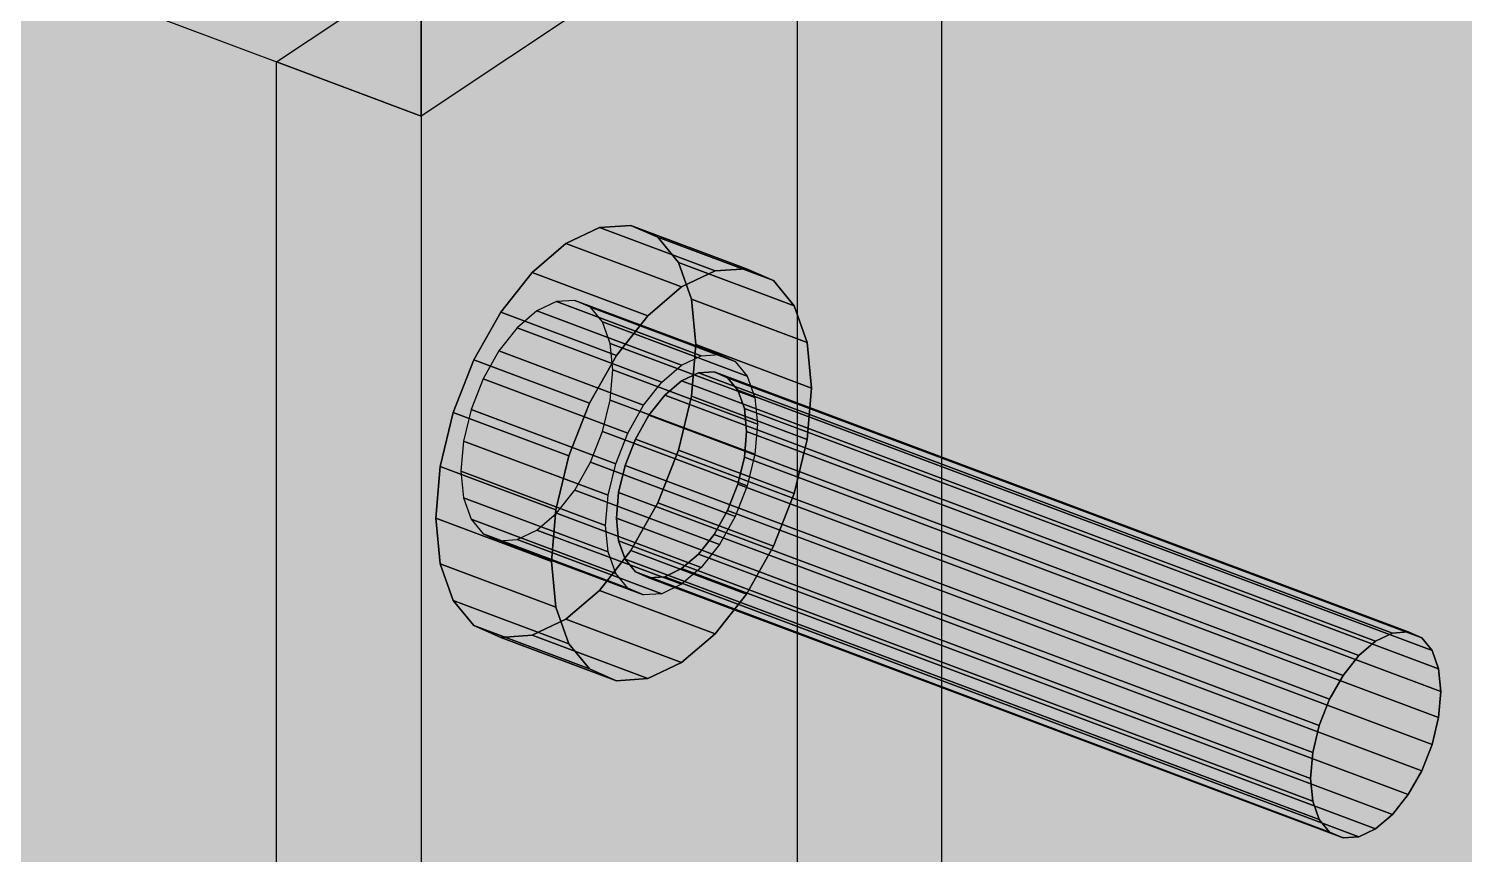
# Model space of a CAD drawing. Header units: millimetres. Extents: x 50 to 612415, y 2 to 4150.
# Drawn here: x 494311.9 to 494363.3, y 2985.4 to 3015 of the extents above; entities that cross this region are included whole.
import ezdxf

# ---------------------------------------------------------------- set-up
doc = ezdxf.new("R2010")
doc.units = ezdxf.units.MM
doc.layers.add('HATCH', color=8, linetype='Continuous', lineweight=9)
doc.layers.add('OUTLINE', color=7, linetype='Continuous', lineweight=25)

msp = doc.modelspace()

# ---------------------------------------------------------------- hatches: boundary and pattern name
at = {"layer": 'HATCH', "true_color": 0xc0a47f}
for points in [[(494766.129, 2764.966), (494081.754, 3021.606), (494081.754, 3225.904), (494766.129, 2969.263)], [(494058.423, 3006.052), (494742.798, 2749.412), (494742.798, 2953.709), (494058.423, 3210.35)]]:
    msp.add_hatch(color=33, dxfattribs=at).paths.add_polyline_path(points)
at = {"layer": 'HATCH', "true_color": 0xacb1b5}
for points in [[(494325.952, 3011.9), (494263.736, 3035.231), (494263.736, 3040.843), (494325.952, 3017.512)], [(494339.432, 3026.287), (494339.432, 2964.549), (494344.616, 2962.605), (494344.616, 3024.343)], [(494320.767, 2952.106), (494320.767, 3013.844), (494325.952, 3011.9), (494325.952, 2950.162)]]:
    msp.add_hatch(color=253, dxfattribs=at).paths.add_polyline_path(points)
at = {"layer": 'HATCH', "true_color": 0xb7bcc0}
for points in [[(494308.903, 3025.275), (494325.952, 3011.9), (494263.736, 3035.231)], [(494320.767, 3013.844), (494339.432, 3026.287), (494344.616, 3024.343), (494325.952, 3011.9)], [(494308.903, 3025.275), (494309.75, 3024.861), (494325.952, 3011.9)], [(494309.75, 3024.861), (494310.782, 3024.571), (494325.952, 3011.9)], [(494310.782, 3024.571), (494311.929, 3024.424), (494325.952, 3011.9)], [(494311.929, 3024.424), (494344.616, 3024.343), (494325.952, 3011.9)]]:
    msp.add_hatch(color=9, dxfattribs=at).paths.add_polyline_path(points)
at = {"layer": 'HATCH', "true_color": 0xaaafb2}
for points in [[(494344.616, 3024.343), (494325.952, 3011.9), (494325.952, 3017.512), (494344.616, 3029.955)], [(494332.024, 3005.044), (494320.767, 3013.844), (494339.432, 3026.287)], [(494332.457, 3004.519), (494332.024, 3005.044), (494339.432, 3026.287)], [(494332.457, 3000.59), (494339.432, 3026.287), (494339.432, 2964.549)], [(494332.457, 3000.59), (494332.729, 3001.719), (494339.432, 3026.287)], [(494332.729, 3003.752), (494332.457, 3004.519), (494339.432, 3026.287)], [(494332.729, 3001.719), (494332.821, 3002.797), (494339.432, 3026.287)], [(494332.821, 3002.797), (494332.729, 3003.752), (494339.432, 3026.287)], [(494344.616, 3024.343), (494325.952, 3011.9), (494337.209, 3003.1)], [(494344.616, 3024.343), (494337.209, 3003.1), (494337.641, 3002.574)], [(494344.616, 2962.605), (494344.616, 3024.343), (494337.641, 2998.646)], [(494344.616, 3024.343), (494337.913, 2999.774), (494337.641, 2998.646)], [(494344.616, 3024.343), (494337.641, 3002.574), (494337.913, 3001.808)], [(494344.616, 3024.343), (494338.006, 3000.853), (494337.913, 2999.774)], [(494344.616, 3024.343), (494337.913, 3001.808), (494338.006, 3000.853)], [(494327.47, 3000.247), (494320.767, 2952.106), (494320.767, 3013.844)], [(494332.024, 3005.044), (494331.46, 3005.293), (494320.767, 3013.844)], [(494331.46, 3005.293), (494330.804, 3005.247), (494320.767, 3013.844)], [(494330.804, 3005.247), (494330.099, 3004.912), (494320.767, 3013.844)], [(494330.099, 3004.912), (494329.395, 3004.308), (494320.767, 3013.844)], [(494329.395, 3004.308), (494328.738, 3003.478), (494320.767, 3013.844)], [(494328.738, 3003.478), (494328.175, 3002.478), (494320.767, 3013.844)], [(494327.742, 3001.376), (494327.47, 3000.247), (494320.767, 3013.844)], [(494328.175, 3002.478), (494327.742, 3001.376), (494320.767, 3013.844)], [(494325.952, 3011.9), (494325.952, 2950.162), (494332.655, 2998.303)], [(494325.952, 3011.9), (494336.645, 3003.348), (494337.209, 3003.1)], [(494325.952, 3011.9), (494335.989, 3003.303), (494336.645, 3003.348)], [(494325.952, 3011.9), (494335.284, 3002.967), (494335.989, 3003.303)], [(494325.952, 3011.9), (494334.58, 3002.364), (494335.284, 3002.967)], [(494325.952, 3011.9), (494333.923, 3001.534), (494334.58, 3002.364)], [(494325.952, 3011.9), (494333.359, 3000.533), (494333.923, 3001.534)], [(494325.952, 3011.9), (494332.655, 2998.303), (494332.927, 2999.431)], [(494325.952, 3011.9), (494332.927, 2999.431), (494333.359, 3000.533)], [(494331.136, 3007.329), (494332.344, 3007.905), (494335.177, 2999.92)], [(494332.344, 3007.905), (494333.469, 3007.982), (494335.177, 2999.92)], [(494333.469, 3007.982), (494334.436, 3007.556), (494335.177, 2999.92)], [(494329.929, 3006.294), (494331.136, 3007.329), (494335.177, 2999.92)], [(494334.436, 3007.556), (494335.177, 3006.656), (494335.177, 2999.92)], [(494328.803, 3004.871), (494329.929, 3006.294), (494335.177, 2999.92)], [(494335.177, 3006.656), (494335.644, 3005.342), (494335.177, 2999.92)], [(494339.325, 2998.365), (494336.492, 3006.349), (494335.284, 3005.774)], [(494339.325, 2998.365), (494337.617, 3006.427), (494336.492, 3006.349)], [(494339.325, 2998.365), (494338.584, 3006.001), (494337.617, 3006.427)], [(494339.325, 2998.365), (494335.284, 3005.774), (494334.076, 3004.739)], [(494339.325, 2998.365), (494339.325, 3005.1), (494338.584, 3006.001)], [(494335.644, 3005.342), (494335.803, 3003.705), (494335.177, 2999.92)], [(494327.837, 3003.157), (494328.803, 3004.871), (494335.177, 2999.92)], [(494339.325, 2998.365), (494334.076, 3004.739), (494332.951, 3003.316)], [(494339.325, 2998.365), (494339.791, 3003.787), (494339.325, 3005.1)], [(494339.325, 2998.365), (494339.95, 3002.149), (494339.791, 3003.787)], [(494339.325, 2998.365), (494332.951, 3003.316), (494331.985, 3001.601)], [(494335.803, 3003.705), (494335.644, 3001.856), (494335.177, 2999.92)], [(494327.095, 3001.267), (494327.837, 3003.157), (494335.177, 2999.92)], [(494335.284, 3002.406), (494335.888, 3002.694), (494337.305, 2998.702)], [(494335.888, 3002.694), (494336.451, 3002.733), (494337.305, 2998.702)], [(494336.451, 3002.733), (494336.934, 3002.52), (494337.305, 2998.702)], [(494334.68, 3001.889), (494335.284, 3002.406), (494337.305, 2998.702)], [(494336.934, 3002.52), (494337.305, 3002.069), (494337.305, 2998.702)], [(494334.118, 3001.177), (494334.68, 3001.889), (494337.305, 2998.702)], [(494337.305, 3002.069), (494337.538, 3001.413), (494337.305, 2998.702)], [(494339.325, 2998.365), (494339.791, 3000.3), (494339.95, 3002.149)], [(494326.629, 2999.332), (494327.095, 3001.267), (494335.177, 2999.92)], [(494339.325, 2998.365), (494331.985, 3001.601), (494331.243, 2999.712)], [(494333.634, 3000.32), (494334.118, 3001.177), (494337.305, 2998.702)], [(494337.538, 3001.413), (494337.617, 3000.594), (494337.305, 2998.702)], [(494327.47, 3000.247), (494327.377, 2999.168), (494320.767, 2952.106)], [(494332.024, 2999.488), (494332.457, 3000.59), (494339.432, 2964.549)], [(494333.264, 2999.375), (494333.634, 3000.32), (494337.305, 2998.702)], [(494337.617, 3000.594), (494337.538, 2999.669), (494337.305, 2998.702)], [(494326.629, 2995.846), (494326.47, 2997.483), (494335.177, 2999.92)], [(494326.47, 2997.483), (494326.629, 2999.332), (494335.177, 2999.92)], [(494327.095, 2994.532), (494326.629, 2995.846), (494335.177, 2999.92)], [(494327.837, 2993.632), (494327.095, 2994.532), (494335.177, 2999.92)], [(494328.803, 2993.206), (494327.837, 2993.632), (494335.177, 2999.92)], [(494329.929, 2993.283), (494328.803, 2993.206), (494335.177, 2999.92)], [(494331.136, 2993.859), (494329.929, 2993.283), (494335.177, 2999.92)], [(494339.325, 2998.365), (494331.243, 2999.712), (494330.777, 2997.777)], [(494332.344, 2994.893), (494331.136, 2993.859), (494335.177, 2999.92)], [(494333.469, 2996.317), (494332.344, 2994.893), (494335.177, 2999.92)], [(494334.436, 2998.031), (494333.469, 2996.317), (494335.177, 2999.92)], [(494320.767, 2952.106), (494327.377, 2999.168), (494327.47, 2998.213)], [(494331.46, 2998.488), (494332.024, 2999.488), (494339.432, 2964.549)], [(494333.03, 2998.408), (494333.264, 2999.375), (494337.305, 2998.702)], [(494333.03, 2996.665), (494332.951, 2997.483), (494337.305, 2998.702)], [(494332.951, 2997.483), (494333.03, 2998.408), (494337.305, 2998.702)], [(494333.264, 2996.008), (494333.03, 2996.665), (494337.305, 2998.702)], [(494333.634, 2995.557), (494333.264, 2996.008), (494337.305, 2998.702)], [(494334.118, 2995.344), (494333.634, 2995.557), (494337.305, 2998.702)], [(494334.68, 2995.383), (494334.118, 2995.344), (494337.305, 2998.702)], [(494335.284, 2995.671), (494334.68, 2995.383), (494337.305, 2998.702)], [(494335.888, 2996.188), (494335.284, 2995.671), (494337.305, 2998.702)], [(494336.451, 2996.9), (494335.888, 2996.188), (494337.305, 2998.702)], [(494336.934, 2997.757), (494336.451, 2996.9), (494337.305, 2998.702)], [(494344.616, 2962.605), (494337.641, 2998.646), (494337.209, 2997.544)], [(494327.377, 2969.983), (494320.767, 2952.106), (494327.47, 2998.213)], [(494325.952, 2950.162), (494332.562, 2997.224), (494332.655, 2998.303)], [(494327.47, 2971.062), (494327.377, 2969.983), (494327.47, 2998.213)], [(494332.729, 2974.567), (494332.457, 2975.333), (494327.47, 2998.213)], [(494332.457, 2975.333), (494332.024, 2975.859), (494327.47, 2998.213)], [(494332.024, 2975.859), (494331.46, 2976.107), (494327.47, 2998.213)], [(494331.46, 2976.107), (494330.804, 2976.062), (494327.47, 2998.213)], [(494330.804, 2976.062), (494330.099, 2975.726), (494327.47, 2998.213)], [(494330.099, 2975.726), (494329.395, 2975.123), (494327.47, 2998.213)], [(494329.395, 2975.123), (494328.738, 2974.293), (494327.47, 2998.213)], [(494328.738, 2974.293), (494328.175, 2973.292), (494327.47, 2998.213)], [(494327.742, 2972.19), (494327.47, 2971.062), (494327.47, 2998.213)], [(494328.175, 2973.292), (494327.742, 2972.19), (494327.47, 2998.213)], [(494332.729, 2974.567), (494327.47, 2998.213), (494327.742, 2997.447)], [(494339.325, 2998.365), (494330.618, 2995.928), (494330.777, 2994.291)], [(494339.325, 2998.365), (494330.777, 2997.777), (494330.618, 2995.928)], [(494339.325, 2998.365), (494330.777, 2994.291), (494331.243, 2992.977)], [(494330.804, 2997.658), (494331.46, 2998.488), (494339.432, 2964.549)], [(494339.325, 2998.365), (494331.243, 2992.977), (494331.985, 2992.076)], [(494339.325, 2998.365), (494331.985, 2992.076), (494332.951, 2991.65)], [(494339.325, 2998.365), (494332.951, 2991.65), (494334.076, 2991.728)], [(494339.325, 2998.365), (494334.076, 2991.728), (494335.284, 2992.303)], [(494339.325, 2998.365), (494335.284, 2992.303), (494336.492, 2993.338)], [(494339.325, 2998.365), (494336.492, 2993.338), (494337.617, 2994.761)], [(494339.325, 2998.365), (494337.617, 2994.761), (494338.584, 2996.476)], [(494330.099, 2997.054), (494330.804, 2997.658), (494339.432, 2964.549)], [(494344.616, 2962.605), (494337.209, 2997.544), (494336.645, 2996.543)], [(494332.655, 2996.269), (494332.562, 2997.224), (494325.952, 2950.162)], [(494332.729, 2974.567), (494327.742, 2997.447), (494328.175, 2996.922)], [(494329.395, 2996.718), (494330.099, 2997.054), (494339.432, 2964.549)], [(494332.729, 2974.567), (494328.175, 2996.922), (494339.432, 2964.549)], [(494328.175, 2996.922), (494328.738, 2996.673), (494339.432, 2964.549)], [(494328.738, 2996.673), (494329.395, 2996.718), (494339.432, 2964.549)], [(494344.616, 2962.605), (494336.645, 2996.543), (494335.989, 2995.713)], [(494332.655, 2996.269), (494325.952, 2950.162), (494332.562, 2968.039)], [(494332.655, 2996.269), (494332.562, 2968.039), (494332.655, 2969.117)], [(494332.655, 2996.269), (494337.641, 2973.389), (494337.913, 2972.623)], [(494332.655, 2996.269), (494337.209, 2973.914), (494337.641, 2973.389)], [(494332.655, 2996.269), (494336.645, 2974.163), (494337.209, 2973.914)], [(494332.655, 2996.269), (494335.989, 2974.118), (494336.645, 2974.163)], [(494332.655, 2996.269), (494335.284, 2973.782), (494335.989, 2974.118)], [(494332.655, 2996.269), (494334.58, 2973.178), (494335.284, 2973.782)], [(494332.655, 2996.269), (494333.923, 2972.348), (494334.58, 2973.178)], [(494332.655, 2996.269), (494333.359, 2971.348), (494333.923, 2972.348)], [(494332.655, 2996.269), (494332.655, 2969.117), (494332.927, 2970.246)], [(494332.655, 2996.269), (494332.927, 2970.246), (494333.359, 2971.348)], [(494332.927, 2995.503), (494332.655, 2996.269), (494337.913, 2972.623)], [(494333.359, 2994.977), (494332.927, 2995.503), (494337.913, 2972.623)], [(494344.616, 2962.605), (494335.989, 2995.713), (494335.284, 2995.11)], [(494344.616, 2962.605), (494333.359, 2994.977), (494337.913, 2972.623)], [(494344.616, 2962.605), (494333.923, 2994.729), (494333.359, 2994.977)], [(494344.616, 2962.605), (494335.284, 2995.11), (494334.58, 2994.774)], [(494344.616, 2962.605), (494334.58, 2994.774), (494333.923, 2994.729)], [(494362.191, 2989.369), (494360.17, 2993.074), (494359.567, 2992.556)], [(494362.191, 2989.369), (494360.774, 2993.362), (494360.17, 2993.074)], [(494362.191, 2989.369), (494361.337, 2993.4), (494360.774, 2993.362)], [(494362.191, 2989.369), (494361.82, 2993.187), (494361.337, 2993.4)], [(494362.191, 2989.369), (494362.191, 2992.737), (494361.82, 2993.187)], [(494362.191, 2989.369), (494359.567, 2992.556), (494359.004, 2991.845)], [(494362.191, 2989.369), (494362.424, 2992.08), (494362.191, 2992.737)], [(494362.191, 2989.369), (494362.504, 2991.262), (494362.424, 2992.08)], [(494362.191, 2989.369), (494359.004, 2991.845), (494358.521, 2990.988)], [(494362.191, 2989.369), (494358.521, 2990.988), (494358.15, 2990.043)], [(494362.191, 2989.369), (494362.424, 2990.337), (494362.504, 2991.262)], [(494362.191, 2989.369), (494358.15, 2990.043), (494357.917, 2989.075)], [(494362.191, 2989.369), (494357.837, 2988.151), (494357.917, 2987.332)], [(494362.191, 2989.369), (494357.917, 2989.075), (494357.837, 2988.151)], [(494362.191, 2989.369), (494357.917, 2987.332), (494358.15, 2986.675)], [(494362.191, 2989.369), (494358.15, 2986.675), (494358.521, 2986.225)], [(494362.191, 2989.369), (494358.521, 2986.225), (494359.004, 2986.012)], [(494362.191, 2989.369), (494359.004, 2986.012), (494359.567, 2986.051)], [(494362.191, 2989.369), (494359.567, 2986.051), (494360.17, 2986.339)], [(494362.191, 2989.369), (494360.17, 2986.339), (494360.774, 2986.856)], [(494362.191, 2989.369), (494360.774, 2986.856), (494361.337, 2987.567)], [(494362.191, 2989.369), (494361.337, 2987.567), (494361.82, 2988.425)]]:
    msp.add_hatch(color=253, dxfattribs=at).paths.add_polyline_path(points)
at = {"layer": 'HATCH', "true_color": 0xb5bbbf}
for points in [[(494332.344, 3007.905), (494331.136, 3007.329), (494335.284, 3005.774), (494336.492, 3006.349)], [(494330.804, 3005.247), (494330.099, 3004.912), (494335.284, 3002.967), (494335.989, 3003.303)], [(494335.888, 3002.694), (494335.284, 3002.406), (494360.17, 2993.074), (494360.774, 2993.362)], [(494329.395, 2996.718), (494330.099, 2997.054), (494335.284, 2995.11), (494334.58, 2994.774)], [(494334.68, 2995.383), (494335.284, 2995.671), (494360.17, 2986.339), (494359.567, 2986.051)], [(494329.929, 2993.283), (494331.136, 2993.859), (494335.284, 2992.303), (494334.076, 2991.728)]]:
    msp.add_hatch(color=9, dxfattribs=at).paths.add_polyline_path(points)
at = {"layer": 'HATCH', "true_color": 0xb2b7bb}
for points in [[(494333.469, 3007.982), (494332.344, 3007.905), (494336.492, 3006.349), (494337.617, 3006.427)], [(494331.46, 3005.293), (494330.804, 3005.247), (494335.989, 3003.303), (494336.645, 3003.348)], [(494336.451, 3002.733), (494335.888, 3002.694), (494360.774, 2993.362), (494361.337, 2993.4)], [(494328.738, 2996.673), (494329.395, 2996.718), (494334.58, 2994.774), (494333.923, 2994.729)], [(494334.118, 2995.344), (494334.68, 2995.383), (494359.567, 2986.051), (494359.004, 2986.012)], [(494328.803, 2993.206), (494329.929, 2993.283), (494334.076, 2991.728), (494332.951, 2991.65)]]:
    msp.add_hatch(color=9, dxfattribs=at).paths.add_polyline_path(points)
at = {"layer": 'HATCH', "true_color": 0xadb2b6}
for points in [[(494334.436, 3007.556), (494333.469, 3007.982), (494337.617, 3006.427), (494338.584, 3006.001)], [(494332.024, 3005.044), (494331.46, 3005.293), (494336.645, 3003.348), (494337.209, 3003.1)], [(494336.934, 3002.52), (494336.451, 3002.733), (494361.337, 2993.4), (494361.82, 2993.187)], [(494328.175, 2996.922), (494328.738, 2996.673), (494333.923, 2994.729), (494333.359, 2994.977)], [(494333.634, 2995.557), (494334.118, 2995.344), (494359.004, 2986.012), (494358.521, 2986.225)], [(494327.837, 2993.632), (494328.803, 2993.206), (494332.951, 2991.65), (494331.985, 2992.076)]]:
    msp.add_hatch(color=253, dxfattribs=at).paths.add_polyline_path(points)
at = {"layer": 'HATCH', "true_color": 0xb8bdc1}
for points in [[(494331.136, 3007.329), (494329.929, 3006.294), (494334.076, 3004.739), (494335.284, 3005.774)], [(494330.099, 3004.912), (494329.395, 3004.308), (494334.58, 3002.364), (494335.284, 3002.967)], [(494335.284, 3002.406), (494334.68, 3001.889), (494359.567, 2992.556), (494360.17, 2993.074)], [(494330.099, 2997.054), (494330.804, 2997.658), (494335.989, 2995.713), (494335.284, 2995.11)], [(494335.284, 2995.671), (494335.888, 2996.188), (494360.774, 2986.856), (494360.17, 2986.339)], [(494331.136, 2993.859), (494332.344, 2994.893), (494336.492, 2993.338), (494335.284, 2992.303)]]:
    msp.add_hatch(color=9, dxfattribs=at).paths.add_polyline_path(points)
at = {"layer": 'HATCH', "true_color": 0xa8adb0}
for points in [[(494335.177, 3006.656), (494334.436, 3007.556), (494338.584, 3006.001), (494339.325, 3005.1)], [(494332.457, 3004.519), (494332.024, 3005.044), (494337.209, 3003.1), (494337.641, 3002.574)], [(494337.305, 3002.069), (494336.934, 3002.52), (494361.82, 2993.187), (494362.191, 2992.737)], [(494327.742, 2997.447), (494328.175, 2996.922), (494333.359, 2994.977), (494332.927, 2995.503)], [(494333.264, 2996.008), (494333.634, 2995.557), (494358.521, 2986.225), (494358.15, 2986.675)], [(494327.095, 2994.532), (494327.837, 2993.632), (494331.985, 2992.076), (494331.243, 2992.977)]]:
    msp.add_hatch(color=253, dxfattribs=at).paths.add_polyline_path(points)
at = {"layer": 'HATCH', "true_color": 0xb9bec2}
for points in [[(494329.929, 3006.294), (494328.803, 3004.871), (494332.951, 3003.316), (494334.076, 3004.739)], [(494329.395, 3004.308), (494328.738, 3003.478), (494333.923, 3001.534), (494334.58, 3002.364)], [(494334.68, 3001.889), (494334.118, 3001.177), (494359.004, 2991.845), (494359.567, 2992.556)], [(494330.804, 2997.658), (494331.46, 2998.488), (494336.645, 2996.543), (494335.989, 2995.713)], [(494335.888, 2996.188), (494336.451, 2996.9), (494361.337, 2987.567), (494360.774, 2986.856)], [(494332.344, 2994.893), (494333.469, 2996.317), (494337.617, 2994.761), (494336.492, 2993.338)]]:
    msp.add_hatch(color=9, dxfattribs=at).paths.add_polyline_path(points)
at = {"layer": 'HATCH', "true_color": 0xa4a9ac}
for points in [[(494335.644, 3005.342), (494335.177, 3006.656), (494339.325, 3005.1), (494339.791, 3003.787)], [(494332.729, 3003.752), (494332.457, 3004.519), (494337.641, 3002.574), (494337.913, 3001.808)], [(494337.538, 3001.413), (494337.305, 3002.069), (494362.191, 2992.737), (494362.424, 2992.08)], [(494327.47, 2998.213), (494327.742, 2997.447), (494332.927, 2995.503), (494332.655, 2996.269)], [(494333.03, 2996.665), (494333.264, 2996.008), (494358.15, 2986.675), (494357.917, 2987.332)], [(494326.629, 2995.846), (494327.095, 2994.532), (494331.243, 2992.977), (494330.777, 2994.291)]]:
    msp.add_hatch(color=253, dxfattribs=at).paths.add_polyline_path(points)
at = {"layer": 'HATCH', "true_color": 0xa9afb2}
for points in [[(494335.803, 3003.705), (494335.644, 3005.342), (494339.791, 3003.787), (494339.95, 3002.149)], [(494332.821, 3002.797), (494332.729, 3003.752), (494337.913, 3001.808), (494338.006, 3000.853)], [(494337.617, 3000.594), (494337.538, 3001.413), (494362.424, 2992.08), (494362.504, 2991.262)], [(494327.377, 2999.168), (494327.47, 2998.213), (494332.655, 2996.269), (494332.562, 2997.224)], [(494326.47, 2997.483), (494326.629, 2995.846), (494330.777, 2994.291), (494330.618, 2995.928)], [(494332.951, 2997.483), (494333.03, 2996.665), (494357.917, 2987.332), (494357.837, 2988.151)]]:
    msp.add_hatch(color=253, dxfattribs=at).paths.add_polyline_path(points)
at = {"layer": 'HATCH', "true_color": 0xb8bec2}
for points in [[(494328.803, 3004.871), (494327.837, 3003.157), (494331.985, 3001.601), (494332.951, 3003.316)], [(494328.738, 3003.478), (494328.175, 3002.478), (494333.359, 3000.533), (494333.923, 3001.534)], [(494334.118, 3001.177), (494333.634, 3000.32), (494358.521, 2990.988), (494359.004, 2991.845)], [(494331.46, 2998.488), (494332.024, 2999.488), (494337.209, 2997.544), (494336.645, 2996.543)], [(494333.469, 2996.317), (494334.436, 2998.031), (494338.584, 2996.476), (494337.617, 2994.761)], [(494336.451, 2996.9), (494336.934, 2997.757), (494361.82, 2988.425), (494361.337, 2987.567)]]:
    msp.add_hatch(color=9, dxfattribs=at).paths.add_polyline_path(points)
at = {"layer": 'HATCH', "true_color": 0xaeb4b8}
for points in [[(494335.644, 3001.856), (494335.803, 3003.705), (494339.95, 3002.149), (494339.791, 3000.3)], [(494332.729, 3001.719), (494332.821, 3002.797), (494338.006, 3000.853), (494337.913, 2999.774)], [(494327.47, 3000.247), (494327.377, 2999.168), (494332.562, 2997.224), (494332.655, 2998.303)], [(494337.538, 2999.669), (494337.617, 3000.594), (494362.504, 2991.262), (494362.424, 2990.337)], [(494326.629, 2999.332), (494326.47, 2997.483), (494330.618, 2995.928), (494330.777, 2997.777)], [(494333.03, 2998.408), (494332.951, 2997.483), (494357.837, 2988.151), (494357.917, 2989.075)]]:
    msp.add_hatch(color=253, dxfattribs=at).paths.add_polyline_path(points)
at = {"layer": 'HATCH', "true_color": 0xb6bcc0}
for points in [[(494327.837, 3003.157), (494327.095, 3001.267), (494331.243, 2999.712), (494331.985, 3001.601)], [(494328.175, 3002.478), (494327.742, 3001.376), (494332.927, 2999.431), (494333.359, 3000.533)], [(494332.024, 2999.488), (494332.457, 3000.59), (494337.641, 2998.646), (494337.209, 2997.544)], [(494333.634, 3000.32), (494333.264, 2999.375), (494358.15, 2990.043), (494358.521, 2990.988)], [(494334.436, 2998.031), (494335.177, 2999.92), (494339.325, 2998.365), (494338.584, 2996.476)], [(494336.934, 2997.757), (494337.305, 2998.702), (494362.191, 2989.369), (494361.82, 2988.425)]]:
    msp.add_hatch(color=9, dxfattribs=at).paths.add_polyline_path(points)
at = {"layer": 'HATCH', "true_color": 0xb3b8bc}
for points in [[(494332.457, 3000.59), (494332.729, 3001.719), (494337.913, 2999.774), (494337.641, 2998.646)], [(494335.177, 2999.92), (494335.644, 3001.856), (494339.791, 3000.3), (494339.325, 2998.365)], [(494327.095, 3001.267), (494326.629, 2999.332), (494330.777, 2997.777), (494331.243, 2999.712)], [(494327.742, 3001.376), (494327.47, 3000.247), (494332.655, 2998.303), (494332.927, 2999.431)], [(494337.305, 2998.702), (494337.538, 2999.669), (494362.424, 2990.337), (494362.191, 2989.369)], [(494333.264, 2999.375), (494333.03, 2998.408), (494357.917, 2989.075), (494358.15, 2990.043)]]:
    msp.add_hatch(color=9, dxfattribs=at).paths.add_polyline_path(points)

# ---------------------------------------------------------------- linework, layer by layer
at = {"layer": 'OUTLINE', "color": 139, "true_color": 0x42544a}
for p, q in [((494325.952, 3011.9), (494263.736, 3035.231)), ((494325.952, 3011.9), (494263.736, 3035.231)), ((494320.767, 3013.844), (494339.432, 3026.287)), ((494320.767, 3013.844), (494339.432, 3026.287)), ((494339.432, 3026.287), (494339.432, 2964.549)), ((494339.432, 3026.287), (494339.432, 2964.549)), ((494344.616, 3024.343), (494325.952, 3011.9)), ((494344.616, 3024.343), (494325.952, 3011.9)), ((494344.616, 3024.343), (494325.952, 3011.9)), ((494344.616, 3024.343), (494325.952, 3011.9)), ((494344.616, 2962.605), (494344.616, 3024.343)), ((494344.616, 2962.605), (494344.616, 3024.343)), ((494325.952, 3017.512), (494325.952, 3011.9)), ((494325.952, 3011.9), (494325.952, 3017.512)), ((494320.767, 2952.106), (494320.767, 3013.844)), ((494320.767, 2952.106), (494320.767, 3013.844)), ((494320.767, 3013.844), (494325.952, 3011.9)), ((494325.952, 3011.9), (494320.767, 3013.844)), ((494325.952, 3011.9), (494325.952, 2950.162)), ((494325.952, 3011.9), (494325.952, 2950.162)), ((494331.136, 3007.329), (494332.344, 3007.905)), ((494332.344, 3007.905), (494331.136, 3007.329)), ((494332.344, 3007.905), (494333.469, 3007.982)), ((494333.469, 3007.982), (494332.344, 3007.905)), ((494332.344, 3007.905), (494336.492, 3006.349)), ((494336.492, 3006.349), (494332.344, 3007.905)), ((494333.469, 3007.982), (494334.436, 3007.556)), ((494334.436, 3007.556), (494333.469, 3007.982)), ((494333.469, 3007.982), (494337.617, 3006.427)), ((494337.617, 3006.427), (494333.469, 3007.982)), ((494329.929, 3006.294), (494331.136, 3007.329)), ((494331.136, 3007.329), (494329.929, 3006.294)), ((494331.136, 3007.329), (494335.284, 3005.774)), ((494335.284, 3005.774), (494331.136, 3007.329)), ((494334.436, 3007.556), (494335.177, 3006.656)), ((494335.177, 3006.656), (494334.436, 3007.556)), ((494334.436, 3007.556), (494338.584, 3006.001)), ((494338.584, 3006.001), (494334.436, 3007.556)), ((494328.803, 3004.871), (494329.929, 3006.294)), ((494329.929, 3006.294), (494328.803, 3004.871)), ((494329.929, 3006.294), (494334.076, 3004.739)), ((494334.076, 3004.739), (494329.929, 3006.294)), ((494335.177, 3006.656), (494335.644, 3005.342)), ((494335.644, 3005.342), (494335.177, 3006.656)), ((494335.177, 3006.656), (494339.325, 3005.1)), ((494339.325, 3005.1), (494335.177, 3006.656)), ((494336.492, 3006.349), (494335.284, 3005.774)), ((494335.284, 3005.774), (494336.492, 3006.349)), ((494337.617, 3006.427), (494336.492, 3006.349)), ((494336.492, 3006.349), (494337.617, 3006.427)), ((494338.584, 3006.001), (494337.617, 3006.427)), ((494337.617, 3006.427), (494338.584, 3006.001)), ((494335.284, 3005.774), (494334.076, 3004.739)), ((494334.076, 3004.739), (494335.284, 3005.774)), ((494339.325, 3005.1), (494338.584, 3006.001)), ((494338.584, 3006.001), (494339.325, 3005.1)), ((494331.46, 3005.293), (494330.804, 3005.247)), ((494331.46, 3005.293), (494330.804, 3005.247)), ((494332.024, 3005.044), (494331.46, 3005.293)), ((494331.46, 3005.293), (494336.645, 3003.348)), ((494336.645, 3003.348), (494331.46, 3005.293)), ((494332.024, 3005.044), (494331.46, 3005.293)), ((494335.644, 3005.342), (494335.803, 3003.705)), ((494335.803, 3003.705), (494335.644, 3005.342)), ((494335.644, 3005.342), (494339.791, 3003.787)), ((494339.791, 3003.787), (494335.644, 3005.342)), ((494327.837, 3003.157), (494328.803, 3004.871)), ((494328.803, 3004.871), (494327.837, 3003.157)), ((494328.803, 3004.871), (494332.951, 3003.316)), ((494332.951, 3003.316), (494328.803, 3004.871)), ((494330.099, 3004.912), (494329.395, 3004.308)), ((494330.099, 3004.912), (494329.395, 3004.308)), ((494330.804, 3005.247), (494330.099, 3004.912)), ((494330.804, 3005.247), (494330.099, 3004.912)), ((494330.099, 3004.912), (494335.284, 3002.967)), ((494335.284, 3002.967), (494330.099, 3004.912)), ((494330.804, 3005.247), (494335.989, 3003.303)), ((494335.989, 3003.303), (494330.804, 3005.247)), ((494332.457, 3004.519), (494332.024, 3005.044)), ((494332.457, 3004.519), (494332.024, 3005.044)), ((494332.024, 3005.044), (494337.209, 3003.1)), ((494337.209, 3003.1), (494332.024, 3005.044)), ((494334.076, 3004.739), (494332.951, 3003.316)), ((494332.951, 3003.316), (494334.076, 3004.739)), ((494339.325, 3005.1), (494339.791, 3003.787)), ((494339.791, 3003.787), (494339.325, 3005.1)), ((494329.395, 3004.308), (494328.738, 3003.478)), ((494329.395, 3004.308), (494328.738, 3003.478)), ((494329.395, 3004.308), (494334.58, 3002.364)), ((494334.58, 3002.364), (494329.395, 3004.308)), ((494332.729, 3003.752), (494332.457, 3004.519)), ((494332.729, 3003.752), (494332.457, 3004.519)), ((494332.457, 3004.519), (494337.641, 3002.574)), ((494337.641, 3002.574), (494332.457, 3004.519)), ((494332.821, 3002.797), (494332.729, 3003.752)), ((494332.821, 3002.797), (494332.729, 3003.752)), ((494332.729, 3003.752), (494337.913, 3001.808)), ((494337.913, 3001.808), (494332.729, 3003.752)), ((494339.791, 3003.787), (494339.95, 3002.149)), ((494339.95, 3002.149), (494339.791, 3003.787)), ((494328.738, 3003.478), (494328.175, 3002.478)), ((494328.738, 3003.478), (494328.175, 3002.478)), ((494328.738, 3003.478), (494333.923, 3001.534)), ((494333.923, 3001.534), (494328.738, 3003.478)), ((494332.951, 3003.316), (494331.985, 3001.601)), ((494331.985, 3001.601), (494332.951, 3003.316)), ((494335.284, 3002.967), (494335.989, 3003.303)), ((494335.284, 3002.967), (494335.989, 3003.303)), ((494335.803, 3003.705), (494335.644, 3001.856)), ((494335.644, 3001.856), (494335.803, 3003.705)), ((494335.803, 3003.705), (494339.95, 3002.149)), ((494339.95, 3002.149), (494335.803, 3003.705)), ((494335.989, 3003.303), (494336.645, 3003.348)), ((494335.989, 3003.303), (494336.645, 3003.348)), ((494336.645, 3003.348), (494337.209, 3003.1)), ((494336.645, 3003.348), (494337.209, 3003.1)), ((494327.095, 3001.267), (494327.837, 3003.157)), ((494327.837, 3003.157), (494327.095, 3001.267)), ((494327.837, 3003.157), (494331.985, 3001.601)), ((494331.985, 3001.601), (494327.837, 3003.157)), ((494332.729, 3001.719), (494332.821, 3002.797)), ((494332.729, 3001.719), (494332.821, 3002.797)), ((494332.821, 3002.797), (494338.006, 3000.853)), ((494338.006, 3000.853), (494332.821, 3002.797)), ((494334.58, 3002.364), (494335.284, 3002.967)), ((494334.58, 3002.364), (494335.284, 3002.967)), ((494335.284, 3002.406), (494335.888, 3002.694)), ((494335.888, 3002.694), (494335.284, 3002.406)), ((494335.888, 3002.694), (494336.451, 3002.733)), ((494336.451, 3002.733), (494335.888, 3002.694)), ((494335.888, 3002.694), (494360.774, 2993.362)), ((494360.774, 2993.362), (494335.888, 3002.694)), ((494336.451, 3002.733), (494336.934, 3002.52)), ((494336.934, 3002.52), (494336.451, 3002.733)), ((494336.451, 3002.733), (494361.337, 2993.4)), ((494361.337, 2993.4), (494336.451, 3002.733)), ((494337.209, 3003.1), (494337.641, 3002.574)), ((494337.209, 3003.1), (494337.641, 3002.574)), ((494328.175, 3002.478), (494327.742, 3001.376)), ((494328.175, 3002.478), (494327.742, 3001.376)), ((494328.175, 3002.478), (494333.359, 3000.533)), ((494333.359, 3000.533), (494328.175, 3002.478)), ((494333.923, 3001.534), (494334.58, 3002.364)), ((494333.923, 3001.534), (494334.58, 3002.364)), ((494334.68, 3001.889), (494335.284, 3002.406)), ((494335.284, 3002.406), (494334.68, 3001.889)), ((494335.284, 3002.406), (494360.17, 2993.074)), ((494360.17, 2993.074), (494335.284, 3002.406)), ((494336.934, 3002.52), (494337.305, 3002.069)), ((494337.305, 3002.069), (494336.934, 3002.52)), ((494336.934, 3002.52), (494361.82, 2993.187)), ((494361.82, 2993.187), (494336.934, 3002.52)), ((494337.641, 3002.574), (494337.913, 3001.808)), ((494337.641, 3002.574), (494337.913, 3001.808)), ((494332.457, 3000.59), (494332.729, 3001.719)), ((494332.457, 3000.59), (494332.729, 3001.719)), ((494332.729, 3001.719), (494337.913, 2999.774)), ((494337.913, 2999.774), (494332.729, 3001.719)), ((494334.118, 3001.177), (494334.68, 3001.889)), ((494334.68, 3001.889), (494334.118, 3001.177)), ((494334.68, 3001.889), (494359.567, 2992.556)), ((494359.567, 2992.556), (494334.68, 3001.889)), ((494335.644, 3001.856), (494335.177, 2999.92)), ((494335.177, 2999.92), (494335.644, 3001.856)), ((494335.644, 3001.856), (494339.791, 3000.3)), ((494339.791, 3000.3), (494335.644, 3001.856)), ((494337.305, 3002.069), (494337.538, 3001.413)), ((494337.538, 3001.413), (494337.305, 3002.069)), ((494337.305, 3002.069), (494362.191, 2992.737)), ((494362.191, 2992.737), (494337.305, 3002.069)), ((494337.913, 3001.808), (494338.006, 3000.853)), ((494337.913, 3001.808), (494338.006, 3000.853)), ((494339.95, 3002.149), (494339.791, 3000.3)), ((494339.791, 3000.3), (494339.95, 3002.149)), ((494326.629, 2999.332), (494327.095, 3001.267)), ((494327.095, 3001.267), (494326.629, 2999.332)), ((494331.243, 2999.712), (494327.095, 3001.267)), ((494327.095, 3001.267), (494331.243, 2999.712)), ((494327.742, 3001.376), (494327.47, 3000.247)), ((494327.742, 3001.376), (494327.47, 3000.247)), ((494332.927, 2999.431), (494327.742, 3001.376)), ((494327.742, 3001.376), (494332.927, 2999.431)), ((494331.985, 3001.601), (494331.243, 2999.712)), ((494331.243, 2999.712), (494331.985, 3001.601)), ((494333.359, 3000.533), (494333.923, 3001.534)), ((494333.359, 3000.533), (494333.923, 3001.534)), ((494333.634, 3000.32), (494334.118, 3001.177)), ((494334.118, 3001.177), (494333.634, 3000.32)), ((494334.118, 3001.177), (494359.004, 2991.845)), ((494359.004, 2991.845), (494334.118, 3001.177)), ((494337.538, 3001.413), (494337.617, 3000.594)), ((494337.617, 3000.594), (494337.538, 3001.413)), ((494337.538, 3001.413), (494362.424, 2992.08)), ((494362.424, 2992.08), (494337.538, 3001.413)), ((494338.006, 3000.853), (494337.913, 2999.774)), ((494338.006, 3000.853), (494337.913, 2999.774)), ((494327.47, 3000.247), (494327.377, 2999.168)), ((494327.47, 3000.247), (494327.377, 2999.168)), ((494332.655, 2998.303), (494327.47, 3000.247)), ((494327.47, 3000.247), (494332.655, 2998.303)), ((494332.024, 2999.488), (494332.457, 3000.59)), ((494332.024, 2999.488), (494332.457, 3000.59)), ((494332.457, 3000.59), (494337.641, 2998.646)), ((494337.641, 2998.646), (494332.457, 3000.59)), ((494332.927, 2999.431), (494333.359, 3000.533)), ((494332.927, 2999.431), (494333.359, 3000.533)), ((494333.264, 2999.375), (494333.634, 3000.32)), ((494333.634, 3000.32), (494333.264, 2999.375)), ((494333.634, 3000.32), (494358.521, 2990.988)), ((494358.521, 2990.988), (494333.634, 3000.32)), ((494337.617, 3000.594), (494337.538, 2999.669)), ((494337.538, 2999.669), (494337.617, 3000.594)), ((494337.617, 3000.594), (494362.504, 2991.262)), ((494362.504, 2991.262), (494337.617, 3000.594)), ((494339.791, 3000.3), (494339.325, 2998.365)), ((494339.325, 2998.365), (494339.791, 3000.3)), ((494331.243, 2999.712), (494330.777, 2997.777)), ((494330.777, 2997.777), (494331.243, 2999.712)), ((494335.177, 2999.92), (494334.436, 2998.031)), ((494334.436, 2998.031), (494335.177, 2999.92)), ((494335.177, 2999.92), (494339.325, 2998.365)), ((494339.325, 2998.365), (494335.177, 2999.92)), ((494337.538, 2999.669), (494337.305, 2998.702)), ((494337.305, 2998.702), (494337.538, 2999.669)), ((494337.538, 2999.669), (494362.424, 2990.337)), ((494362.424, 2990.337), (494337.538, 2999.669)), ((494337.913, 2999.774), (494337.641, 2998.646)), ((494337.913, 2999.774), (494337.641, 2998.646)), ((494326.47, 2997.483), (494326.629, 2999.332)), ((494326.629, 2999.332), (494326.47, 2997.483)), ((494330.777, 2997.777), (494326.629, 2999.332)), ((494326.629, 2999.332), (494330.777, 2997.777)), ((494327.377, 2999.168), (494327.47, 2998.213)), ((494327.377, 2999.168), (494327.47, 2998.213)), ((494332.562, 2997.224), (494327.377, 2999.168)), ((494327.377, 2999.168), (494332.562, 2997.224)), ((494331.46, 2998.488), (494332.024, 2999.488)), ((494331.46, 2998.488), (494332.024, 2999.488)), ((494337.209, 2997.544), (494332.024, 2999.488)), ((494332.024, 2999.488), (494337.209, 2997.544)), ((494332.655, 2998.303), (494332.927, 2999.431)), ((494332.655, 2998.303), (494332.927, 2999.431)), ((494333.03, 2998.408), (494333.264, 2999.375)), ((494333.264, 2999.375), (494333.03, 2998.408)), ((494358.15, 2990.043), (494333.264, 2999.375)), ((494333.264, 2999.375), (494358.15, 2990.043)), ((494337.305, 2998.702), (494336.934, 2997.757)), ((494336.934, 2997.757), (494337.305, 2998.702)), ((494337.641, 2998.646), (494337.209, 2997.544)), ((494337.641, 2998.646), (494337.209, 2997.544)), ((494337.305, 2998.702), (494362.191, 2989.369)), ((494362.191, 2989.369), (494337.305, 2998.702)), ((494327.47, 2998.213), (494327.742, 2997.447)), ((494327.47, 2998.213), (494327.742, 2997.447)), ((494332.655, 2996.269), (494327.47, 2998.213)), ((494327.47, 2998.213), (494332.655, 2996.269)), ((494330.804, 2997.658), (494331.46, 2998.488)), ((494330.804, 2997.658), (494331.46, 2998.488)), ((494336.645, 2996.543), (494331.46, 2998.488)), ((494331.46, 2998.488), (494336.645, 2996.543)), ((494332.562, 2997.224), (494332.655, 2998.303)), ((494332.562, 2997.224), (494332.655, 2998.303)), ((494332.951, 2997.483), (494333.03, 2998.408)), ((494333.03, 2998.408), (494332.951, 2997.483)), ((494357.917, 2989.075), (494333.03, 2998.408)), ((494333.03, 2998.408), (494357.917, 2989.075)), ((494339.325, 2998.365), (494338.584, 2996.476)), ((494338.584, 2996.476), (494339.325, 2998.365)), ((494330.099, 2997.054), (494330.804, 2997.658)), ((494330.099, 2997.054), (494330.804, 2997.658)), ((494330.777, 2997.777), (494330.618, 2995.928)), ((494330.618, 2995.928), (494330.777, 2997.777)), ((494335.989, 2995.713), (494330.804, 2997.658)), ((494330.804, 2997.658), (494335.989, 2995.713)), ((494334.436, 2998.031), (494333.469, 2996.317)), ((494333.469, 2996.317), (494334.436, 2998.031)), ((494338.584, 2996.476), (494334.436, 2998.031)), ((494334.436, 2998.031), (494338.584, 2996.476)), ((494336.934, 2997.757), (494336.451, 2996.9)), ((494336.451, 2996.9), (494336.934, 2997.757)), ((494337.209, 2997.544), (494336.645, 2996.543)), ((494337.209, 2997.544), (494336.645, 2996.543)), ((494361.82, 2988.425), (494336.934, 2997.757)), ((494336.934, 2997.757), (494361.82, 2988.425)), ((494326.629, 2995.846), (494326.47, 2997.483)), ((494326.47, 2997.483), (494326.629, 2995.846)), ((494330.618, 2995.928), (494326.47, 2997.483)), ((494326.47, 2997.483), (494330.618, 2995.928)), ((494327.742, 2997.447), (494328.175, 2996.922)), ((494327.742, 2997.447), (494328.175, 2996.922)), ((494332.927, 2995.503), (494327.742, 2997.447)), ((494327.742, 2997.447), (494332.927, 2995.503)), ((494329.395, 2996.718), (494330.099, 2997.054)), ((494329.395, 2996.718), (494330.099, 2997.054)), ((494335.284, 2995.11), (494330.099, 2997.054)), ((494330.099, 2997.054), (494335.284, 2995.11)), ((494332.655, 2996.269), (494332.562, 2997.224)), ((494332.655, 2996.269), (494332.562, 2997.224)), ((494333.03, 2996.665), (494332.951, 2997.483)), ((494332.951, 2997.483), (494333.03, 2996.665)), ((494357.837, 2988.151), (494332.951, 2997.483)), ((494332.951, 2997.483), (494357.837, 2988.151)), ((494328.175, 2996.922), (494328.738, 2996.673)), ((494328.175, 2996.922), (494328.738, 2996.673)), ((494333.359, 2994.977), (494328.175, 2996.922)), ((494328.175, 2996.922), (494333.359, 2994.977)), ((494328.738, 2996.673), (494329.395, 2996.718)), ((494328.738, 2996.673), (494329.395, 2996.718)), ((494333.923, 2994.729), (494328.738, 2996.673)), ((494328.738, 2996.673), (494333.923, 2994.729)), ((494334.58, 2994.774), (494329.395, 2996.718)), ((494329.395, 2996.718), (494334.58, 2994.774)), ((494333.264, 2996.008), (494333.03, 2996.665)), ((494333.03, 2996.665), (494333.264, 2996.008)), ((494357.917, 2987.332), (494333.03, 2996.665)), ((494333.03, 2996.665), (494357.917, 2987.332)), ((494336.451, 2996.9), (494335.888, 2996.188)), ((494335.888, 2996.188), (494336.451, 2996.9)), ((494336.645, 2996.543), (494335.989, 2995.713)), ((494336.645, 2996.543), (494335.989, 2995.713)), ((494361.337, 2987.567), (494336.451, 2996.9)), ((494336.451, 2996.9), (494361.337, 2987.567)), ((494333.469, 2996.317), (494332.344, 2994.893)), ((494332.344, 2994.893), (494333.469, 2996.317)), ((494332.927, 2995.503), (494332.655, 2996.269)), ((494332.927, 2995.503), (494332.655, 2996.269)), ((494333.634, 2995.557), (494333.264, 2996.008)), ((494333.264, 2996.008), (494333.634, 2995.557)), ((494358.15, 2986.675), (494333.264, 2996.008)), ((494333.264, 2996.008), (494358.15, 2986.675)), ((494337.617, 2994.761), (494333.469, 2996.317)), ((494333.469, 2996.317), (494337.617, 2994.761)), ((494335.888, 2996.188), (494335.284, 2995.671)), ((494335.284, 2995.671), (494335.888, 2996.188)), ((494360.774, 2986.856), (494335.888, 2996.188)), ((494335.888, 2996.188), (494360.774, 2986.856)), ((494338.584, 2996.476), (494337.617, 2994.761)), ((494337.617, 2994.761), (494338.584, 2996.476)), ((494327.095, 2994.532), (494326.629, 2995.846)), ((494326.629, 2995.846), (494327.095, 2994.532)), ((494330.777, 2994.291), (494326.629, 2995.846)), ((494326.629, 2995.846), (494330.777, 2994.291)), ((494330.618, 2995.928), (494330.777, 2994.291)), ((494330.777, 2994.291), (494330.618, 2995.928)), ((494333.359, 2994.977), (494332.927, 2995.503)), ((494333.359, 2994.977), (494332.927, 2995.503)), ((494334.118, 2995.344), (494333.634, 2995.557)), ((494333.634, 2995.557), (494334.118, 2995.344)), ((494358.521, 2986.225), (494333.634, 2995.557)), ((494333.634, 2995.557), (494358.521, 2986.225)), ((494335.284, 2995.671), (494334.68, 2995.383)), ((494334.68, 2995.383), (494335.284, 2995.671)), ((494335.989, 2995.713), (494335.284, 2995.11)), ((494335.989, 2995.713), (494335.284, 2995.11)), ((494360.17, 2986.339), (494335.284, 2995.671)), ((494335.284, 2995.671), (494360.17, 2986.339)), ((494333.923, 2994.729), (494333.359, 2994.977)), ((494333.923, 2994.729), (494333.359, 2994.977)), ((494334.68, 2995.383), (494334.118, 2995.344)), ((494334.118, 2995.344), (494334.68, 2995.383)), ((494359.004, 2986.012), (494334.118, 2995.344)), ((494334.118, 2995.344), (494359.004, 2986.012)), ((494335.284, 2995.11), (494334.58, 2994.774)), ((494335.284, 2995.11), (494334.58, 2994.774)), ((494359.567, 2986.051), (494334.68, 2995.383)), ((494334.68, 2995.383), (494359.567, 2986.051)), ((494327.837, 2993.632), (494327.095, 2994.532)), ((494327.095, 2994.532), (494327.837, 2993.632)), ((494331.243, 2992.977), (494327.095, 2994.532)), ((494327.095, 2994.532), (494331.243, 2992.977)), ((494332.344, 2994.893), (494331.136, 2993.859)), ((494331.136, 2993.859), (494332.344, 2994.893)), ((494336.492, 2993.338), (494332.344, 2994.893)), ((494332.344, 2994.893), (494336.492, 2993.338)), ((494334.58, 2994.774), (494333.923, 2994.729)), ((494334.58, 2994.774), (494333.923, 2994.729)), ((494337.617, 2994.761), (494336.492, 2993.338)), ((494336.492, 2993.338), (494337.617, 2994.761)), ((494330.777, 2994.291), (494331.243, 2992.977)), ((494331.243, 2992.977), (494330.777, 2994.291)), ((494328.803, 2993.206), (494327.837, 2993.632)), ((494327.837, 2993.632), (494328.803, 2993.206)), ((494331.985, 2992.076), (494327.837, 2993.632)), ((494327.837, 2993.632), (494331.985, 2992.076)), ((494331.136, 2993.859), (494329.929, 2993.283)), ((494329.929, 2993.283), (494331.136, 2993.859)), ((494335.284, 2992.303), (494331.136, 2993.859)), ((494331.136, 2993.859), (494335.284, 2992.303)), ((494329.929, 2993.283), (494328.803, 2993.206)), ((494328.803, 2993.206), (494329.929, 2993.283)), ((494332.951, 2991.65), (494328.803, 2993.206)), ((494328.803, 2993.206), (494332.951, 2991.65)), ((494334.076, 2991.728), (494329.929, 2993.283)), ((494329.929, 2993.283), (494334.076, 2991.728)), ((494331.243, 2992.977), (494331.985, 2992.076)), ((494331.985, 2992.076), (494331.243, 2992.977)), ((494336.492, 2993.338), (494335.284, 2992.303)), ((494335.284, 2992.303), (494336.492, 2993.338)), ((494359.567, 2992.556), (494360.17, 2993.074)), ((494360.17, 2993.074), (494359.567, 2992.556)), ((494360.17, 2993.074), (494360.774, 2993.362)), ((494360.774, 2993.362), (494360.17, 2993.074)), ((494360.774, 2993.362), (494361.337, 2993.4)), ((494361.337, 2993.4), (494360.774, 2993.362)), ((494361.337, 2993.4), (494361.82, 2993.187)), ((494361.82, 2993.187), (494361.337, 2993.4)), ((494361.82, 2993.187), (494362.191, 2992.737)), ((494362.191, 2992.737), (494361.82, 2993.187)), ((494359.004, 2991.845), (494359.567, 2992.556)), ((494359.567, 2992.556), (494359.004, 2991.845)), ((494362.191, 2992.737), (494362.424, 2992.08)), ((494362.424, 2992.08), (494362.191, 2992.737)), ((494331.985, 2992.076), (494332.951, 2991.65)), ((494332.951, 2991.65), (494331.985, 2992.076)), ((494335.284, 2992.303), (494334.076, 2991.728)), ((494334.076, 2991.728), (494335.284, 2992.303)), ((494362.424, 2992.08), (494362.504, 2991.262)), ((494362.504, 2991.262), (494362.424, 2992.08)), ((494332.951, 2991.65), (494334.076, 2991.728)), ((494334.076, 2991.728), (494332.951, 2991.65)), ((494358.521, 2990.988), (494359.004, 2991.845)), ((494359.004, 2991.845), (494358.521, 2990.988)), ((494358.15, 2990.043), (494358.521, 2990.988)), ((494358.521, 2990.988), (494358.15, 2990.043)), ((494362.504, 2991.262), (494362.424, 2990.337)), ((494362.424, 2990.337), (494362.504, 2991.262)), ((494362.424, 2990.337), (494362.191, 2989.369)), ((494362.191, 2989.369), (494362.424, 2990.337)), ((494357.917, 2989.075), (494358.15, 2990.043)), ((494358.15, 2990.043), (494357.917, 2989.075)), ((494362.191, 2989.369), (494361.82, 2988.425)), ((494361.82, 2988.425), (494362.191, 2989.369)), ((494357.837, 2988.151), (494357.917, 2989.075)), ((494357.917, 2989.075), (494357.837, 2988.151)), ((494361.82, 2988.425), (494361.337, 2987.567)), ((494361.337, 2987.567), (494361.82, 2988.425)), ((494357.917, 2987.332), (494357.837, 2988.151)), ((494357.837, 2988.151), (494357.917, 2987.332)), ((494358.15, 2986.675), (494357.917, 2987.332)), ((494357.917, 2987.332), (494358.15, 2986.675)), ((494361.337, 2987.567), (494360.774, 2986.856)), ((494360.774, 2986.856), (494361.337, 2987.567)), ((494360.774, 2986.856), (494360.17, 2986.339)), ((494360.17, 2986.339), (494360.774, 2986.856)), ((494358.521, 2986.225), (494358.15, 2986.675)), ((494358.15, 2986.675), (494358.521, 2986.225)), ((494359.004, 2986.012), (494358.521, 2986.225)), ((494358.521, 2986.225), (494359.004, 2986.012)), ((494360.17, 2986.339), (494359.567, 2986.051)), ((494359.567, 2986.051), (494360.17, 2986.339)), ((494359.567, 2986.051), (494359.004, 2986.012)), ((494359.004, 2986.012), (494359.567, 2986.051))]:
    msp.add_line(p, q, dxfattribs=at)

doc.saveas('drawing.dxf')
